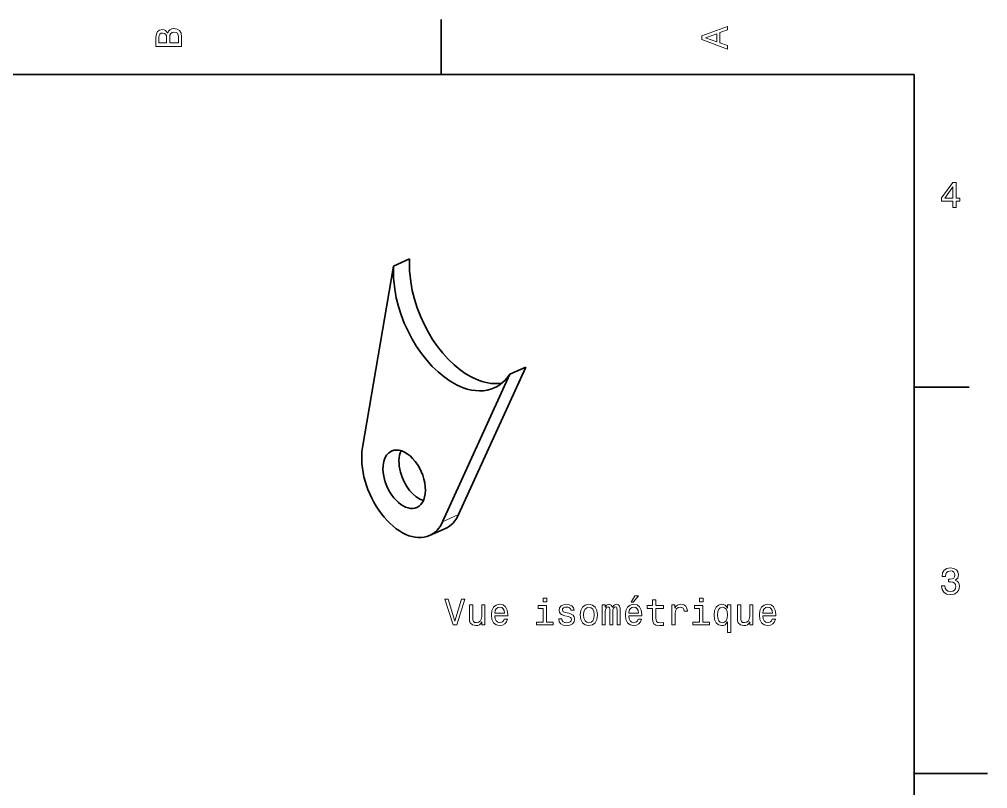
# Model space of a CAD drawing. Extents: x 0 to 297, y 0 to 210.
# Drawn here: x 165.4 to 297, y 103 to 207.5 of the extents above; entities that cross this region are included whole.
import ezdxf

# ---------------------------------------------------------------- set-up
doc = ezdxf.new("R2010")
doc.units = 0

msp = doc.modelspace()

# ---------------------------------------------------------------- linework, layer by layer
at = {"color": 7, "lineweight": 35, "ltscale": 0.1875}
for p, q in [((222.699997, 200), (222.699997, 207.5)), ((287, 157.5), (294.5, 157.5))]:
    msp.add_line(p, q, dxfattribs=at)
at = {"color": 7, "lineweight": 35}
for p, q in [((287, 200), (10, 200)), ((287, 10), (287, 200)), ((212.021881, 149.291733), (216.241852, 173.974411)), ((234.228622, 160.240448), (225.086578, 140.194809)), ((232.052109, 159.262421), (222.910065, 139.216797))]:
    msp.add_line(p, q, dxfattribs=at)
at = {"color": 7, "lineweight": 35, "ltscale": 0.059654}
for p, q in [((216.241852, 173.974411), (218.418365, 174.952423)), ((232.052109, 159.262421), (234.228622, 160.240448)), ((223.308395, 138.316055), (221.131882, 137.338043))]:
    msp.add_line(p, q, dxfattribs=at)
at = {"color": 7, "lineweight": 13, "ltscale": 0.059654}
msp.add_line((225.086578, 140.194809), (222.910065, 139.216797), dxfattribs=at)
at = {"color": 7, "lineweight": 35, "ltscale": 0.25}
msp.add_line((287, 105), (297, 105), dxfattribs=at)
at = {"color": 7, "lineweight": 13}
for points in [[(185.542007, 205.630417), (185.249496, 205.983429), (185.052811, 206.074219), (184.81073, 206.104477), (184.432495, 206.03891), (184.160156, 205.842224), (183.993729, 205.524506), (183.933212, 205.080704), (183.933212, 203.835022), (187.433212, 203.835022), (187.433212, 205.151306), (187.36261, 205.620331), (187.155838, 205.968307), (186.828018, 206.185165), (186.384216, 206.260818), (186.08667, 206.215424), (185.839554, 206.094391), (185.65799, 205.897705)], [(185.385666, 204.984879), (185.385666, 204.298996), (184.351807, 204.298996), (184.351807, 205.025223), (184.382065, 205.297562), (184.472839, 205.489197), (184.629181, 205.605194), (184.86116, 205.645538), (185.093155, 205.600143), (185.254532, 205.479111), (185.355408, 205.272339)], [(187.014618, 205.095825), (187.014618, 204.298996), (185.809296, 204.298996), (185.809296, 205.050446), (185.844589, 205.368164), (185.9505, 205.595108), (186.132065, 205.731277), (186.394302, 205.776657), (186.671692, 205.731277), (186.863327, 205.605194), (186.979324, 205.393372)], [(261.633209, 203.466858), (261.633209, 203.930847), (260.604401, 204.298996), (260.604401, 205.695969), (261.633209, 206.064133), (261.633209, 206.538193), (258.128174, 205.257217), (258.128174, 204.742798)], [(260.17572, 204.460388), (258.632477, 205), (260.17572, 205.539627)], [(292.277374, 181.916794), (292.731262, 181.916794), (292.731262, 182.784225), (293.23056, 182.784225), (293.23056, 183.187683), (292.731262, 183.187683), (292.731262, 185.341141), (292.272339, 185.341141), (290.739197, 183.228027), (290.739197, 182.784225), (292.277374, 182.784225)], [(291.162842, 183.187683), (292.277374, 184.756134), (292.277374, 183.187683)], [(290.729126, 130.51622), (290.729126, 130.480911), (290.809814, 129.996765), (291.046844, 129.633652), (291.420044, 129.401657), (291.914276, 129.315933), (292.438782, 129.401657), (292.832153, 129.623566), (293.08429, 129.976593), (293.175079, 130.430481), (293.134735, 130.728027), (293.023773, 130.970108), (292.842224, 131.156708), (292.600159, 131.292877), (292.927948, 131.565216), (293.043945, 131.998932), (292.968292, 132.392303), (292.751434, 132.68985), (292.398407, 132.87645), (291.914276, 132.942017), (291.460388, 132.861313), (291.112396, 132.63942), (290.885468, 132.286392), (290.809814, 131.817368), (290.809814, 131.782074), (291.258636, 131.782074), (291.299011, 132.104828), (291.430115, 132.336823), (291.641937, 132.478027), (291.939484, 132.528473), (292.201721, 132.488113), (292.393372, 132.382217), (292.509369, 132.210739), (292.554749, 131.97876), (292.509369, 131.731628), (292.388336, 131.565216), (292.176514, 131.46434), (291.889069, 131.434082), (291.692383, 131.439133), (291.692383, 131.04071), (291.939484, 131.050797), (292.257202, 131.005417), (292.494232, 130.884369), (292.635468, 130.687683), (292.685883, 130.430481), (292.630402, 130.13797), (292.484161, 129.921112), (292.252167, 129.784943), (291.944519, 129.739563), (291.626801, 129.789993), (291.394806, 129.941284), (291.248566, 130.183365), (291.193085, 130.51622)], [(248.526459, 128.278671), (248.82402, 128.278671), (249.525024, 129.136032), (249.030792, 129.136032)], [(225.463791, 128.707352), (224.586258, 125.726807), (223.683533, 128.707352), (223.204422, 128.707352), (224.334106, 125.202309), (224.838425, 125.202309), (225.942886, 128.707352)], [(228.666229, 127.910522), (228.222427, 127.910522), (228.222427, 126.347122), (228.171997, 125.984009), (228.025742, 125.721764), (227.798798, 125.560379), (227.501251, 125.509949), (227.264221, 125.550293), (227.112915, 125.671326), (227.027191, 125.878098), (227.007019, 126.170609), (227.007019, 127.910522), (226.563202, 127.910522), (226.563202, 126.130264), (226.578339, 125.772194), (226.674164, 125.47464), (226.966675, 125.202309), (227.435684, 125.106491), (227.687851, 125.141792), (227.904709, 125.232567), (228.091309, 125.388908), (228.242599, 125.615852), (228.242599, 125.202309), (228.666229, 125.202309)], [(230.002686, 126.427811), (231.777908, 126.427811), (231.782944, 126.634583), (231.702255, 127.214554), (231.480362, 127.648277), (231.127335, 127.910522), (230.65831, 128.006348), (230.199371, 127.905479), (229.846344, 127.623055), (229.6194, 127.164124), (229.538712, 126.558937), (229.614365, 125.938622), (229.841309, 125.484726), (230.189285, 125.202309), (230.643188, 125.106491), (231.03656, 125.17205), (231.359314, 125.343521), (231.596344, 125.615852), (231.732513, 125.978966), (231.293762, 125.978966), (231.202972, 125.777237), (231.071854, 125.625938), (230.698654, 125.504906), (230.411194, 125.560379), (230.194336, 125.736893), (230.053116, 126.024353), (230.002686, 126.412682)], [(237.04303, 125.575508), (237.04303, 127.81974), (235.903259, 127.81974), (235.903259, 127.441505), (236.599228, 127.441505), (236.599228, 125.575508), (235.691452, 125.575508), (235.691452, 125.202309), (237.960907, 125.202309), (237.960907, 125.575508)], [(237.058167, 128.823349), (236.589142, 128.823349), (236.589142, 128.319031), (237.058167, 128.319031)], [(240.048798, 126.780838), (239.620132, 126.881706), (239.302399, 126.997696), (239.196503, 127.234726), (239.226761, 127.401154), (239.332657, 127.522194), (239.504135, 127.597839), (239.751251, 127.628098), (239.988281, 127.597839), (240.174881, 127.507065), (240.295914, 127.370895), (240.346344, 127.189339), (240.780075, 127.189339), (240.780075, 127.199425), (240.704422, 127.527237), (240.49765, 127.784439), (240.174881, 127.945824), (239.751251, 128.006348), (239.322571, 127.945824), (239.009888, 127.779396), (238.813202, 127.53228), (238.752686, 127.219597), (238.79808, 126.917007), (238.939285, 126.705193), (239.17128, 126.553894), (239.509171, 126.447983), (240.003418, 126.32695), (240.306, 126.200867), (240.386688, 126.100006), (240.416962, 125.948708), (240.371567, 125.762108), (240.250534, 125.620895), (240.053848, 125.530121), (239.791595, 125.499863), (239.514221, 125.530121), (239.312485, 125.636024), (239.176331, 125.807495), (239.12085, 126.044525), (238.692169, 126.044525), (238.762772, 125.641068), (238.969543, 125.348564), (239.297363, 125.17205), (239.751251, 125.106491), (240.225311, 125.17205), (240.573303, 125.348564), (240.78511, 125.630981), (240.860764, 125.999138), (240.805283, 126.316864), (240.648941, 126.533722), (240.391739, 126.674934)], [(241.627335, 126.553894), (241.708023, 125.938622), (241.940002, 125.484726), (242.308167, 125.202309), (242.802399, 125.106491), (243.291595, 125.202309), (243.65976, 125.479683), (243.891739, 125.933578), (243.977478, 126.553894), (243.891739, 127.169167), (243.65976, 127.628098), (243.291595, 127.905479), (242.802399, 128.006348), (242.308167, 127.905479), (241.940002, 127.623055), (241.708023, 127.169167)], [(244.617966, 125.202309), (245.026474, 125.202309), (245.026474, 127.012825), (245.051682, 127.285164), (245.127335, 127.48185), (245.243332, 127.597839), (245.394623, 127.643234), (245.515656, 127.602882), (245.596344, 127.502022), (245.636703, 127.330551), (245.651825, 127.103607), (245.651825, 125.202309), (246.03511, 125.202309), (246.03511, 127.012825), (246.060333, 127.280121), (246.135971, 127.476807), (246.257019, 127.597839), (246.40831, 127.643234), (246.529343, 127.602882), (246.610046, 127.502022), (246.660477, 127.103607), (246.660477, 125.202309), (247.06897, 125.202309), (247.06897, 127.073349), (247.043762, 127.461678), (246.963074, 127.759224), (246.801682, 127.940781), (246.539429, 128.006348), (246.231796, 127.905479), (245.994766, 127.612968), (245.808167, 127.900436), (245.495483, 128.006348), (245.208023, 127.905479), (245.011337, 127.623055), (245.011337, 127.910522), (244.617966, 127.910522)], [(248.218826, 126.427811), (249.994049, 126.427811), (249.999084, 126.634583), (249.918396, 127.214554), (249.696503, 127.648277), (249.343475, 127.910522), (248.874451, 128.006348), (248.415512, 127.905479), (248.062485, 127.623055), (247.835541, 127.164124), (247.754852, 126.558937), (247.830505, 125.938622), (248.057449, 125.484726), (248.405426, 125.202309), (248.859314, 125.106491), (249.252686, 125.17205), (249.575455, 125.343521), (249.812485, 125.615852), (249.948654, 125.978966), (249.509888, 125.978966), (249.419113, 125.777237), (249.287994, 125.625938), (248.914795, 125.504906), (248.627335, 125.560379), (248.410477, 125.736893), (248.269257, 126.024353), (248.218826, 126.412682)], [(251.461624, 127.441505), (251.461624, 126.084877), (251.491882, 125.646111), (251.633087, 125.343521), (251.915512, 125.167007), (252.394623, 125.106491), (252.919113, 125.131706), (252.919113, 125.514992), (252.535828, 125.484726), (252.187851, 125.525078), (252.001251, 125.651154), (251.920563, 125.862968), (251.905426, 126.160522), (251.905426, 127.441505), (252.919113, 127.441505), (252.919113, 127.81974), (251.905426, 127.81974), (251.905426, 128.611526), (251.461624, 128.611526), (251.461624, 127.81974), (250.695053, 127.81974), (250.695053, 127.441505)], [(254.06897, 125.202309), (254.512772, 125.202309), (254.512772, 126.75058), (254.558167, 127.123779), (254.694336, 127.391068), (254.916229, 127.552452), (255.213776, 127.607925), (255.435684, 127.572624), (255.602112, 127.471764), (255.702972, 127.300293), (255.738281, 127.068306), (256.187134, 127.068306), (256.126617, 127.476807), (255.960175, 127.76931), (255.6828, 127.945824), (255.304565, 128.006348), (255.047363, 127.965996), (254.825455, 127.865135), (254.628769, 127.693665), (254.472427, 127.461678), (254.472427, 127.910522), (254.06897, 127.910522)], [(258.295197, 125.575508), (258.295197, 127.81974), (257.155426, 127.81974), (257.155426, 127.441505), (257.851379, 127.441505), (257.851379, 125.575508), (256.943604, 125.575508), (256.943604, 125.202309), (259.213074, 125.202309), (259.213074, 125.575508)], [(258.310333, 128.823349), (257.841309, 128.823349), (257.841309, 128.319031), (258.310333, 128.319031)], [(261.638855, 127.491936), (261.482513, 127.71888), (261.306, 127.880264), (261.099243, 127.971039), (260.862183, 128.006348), (260.433533, 127.905479), (260.100677, 127.623055), (259.88382, 127.169167), (259.808167, 126.558937), (259.88382, 125.943665), (260.100677, 125.489769), (260.433533, 125.202309), (260.862183, 125.106491), (261.099243, 125.136749), (261.300964, 125.222481), (261.477478, 125.378822), (261.638855, 125.615852), (261.638855, 124.15332), (262.082672, 124.15332), (262.082672, 127.910522), (261.638855, 127.910522)], [(265.098511, 127.910522), (264.654694, 127.910522), (264.654694, 126.347122), (264.604279, 125.984009), (264.458008, 125.721764), (264.231079, 125.560379), (263.933533, 125.509949), (263.696503, 125.550293), (263.545197, 125.671326), (263.459473, 125.878098), (263.43927, 126.170609), (263.43927, 127.910522), (262.995483, 127.910522), (262.995483, 126.130264), (263.01062, 125.772194), (263.106445, 125.47464), (263.398926, 125.202309), (263.86795, 125.106491), (264.120117, 125.141792), (264.336975, 125.232567), (264.52359, 125.388908), (264.674866, 125.615852), (264.674866, 125.202309), (265.098511, 125.202309)], [(266.434967, 126.427811), (268.210175, 126.427811), (268.21521, 126.634583), (268.134521, 127.214554), (267.912628, 127.648277), (267.559601, 127.910522), (267.090576, 128.006348), (266.631653, 127.905479), (266.278625, 127.623055), (266.051666, 127.164124), (265.970978, 126.558937), (266.046631, 125.938622), (266.27359, 125.484726), (266.621552, 125.202309), (267.075439, 125.106491), (267.468811, 125.17205), (267.791595, 125.343521), (268.028625, 125.615852), (268.164795, 125.978966), (267.726013, 125.978966), (267.635254, 125.777237), (267.50412, 125.625938), (267.13092, 125.504906), (266.843475, 125.560379), (266.626617, 125.736893), (266.485382, 126.024353), (266.434967, 126.412682)], [(230.002686, 126.80101), (230.058167, 127.148994), (230.194336, 127.406197), (230.401108, 127.562538), (230.673447, 127.618011), (230.940735, 127.562538), (231.147507, 127.406197), (231.27359, 127.148994), (231.31897, 126.80101)], [(242.081223, 126.558937), (242.126617, 127.012825), (242.267822, 127.340637), (242.494766, 127.542366), (242.802399, 127.612968), (243.104996, 127.542366), (243.33194, 127.34568), (243.473145, 127.012825), (243.52359, 126.558937), (243.473145, 126.100006), (243.33194, 125.767151), (243.104996, 125.565422), (242.802399, 125.499863), (242.494766, 125.565422), (242.267822, 125.767151), (242.126617, 126.100006)], [(248.218826, 126.80101), (248.274307, 127.148994), (248.410477, 127.406197), (248.617249, 127.562538), (248.889587, 127.618011), (249.156876, 127.562538), (249.363647, 127.406197), (249.489716, 127.148994), (249.53511, 126.80101)], [(260.262054, 126.558937), (260.307434, 127.007782), (260.448669, 127.335594), (260.660461, 127.537323), (260.937836, 127.607925), (261.230347, 127.537323), (261.452271, 127.340637), (261.583374, 127.012825), (261.63382, 126.558937), (261.583374, 126.100006), (261.452271, 125.772194), (261.230347, 125.570465), (260.937836, 125.504906), (260.660461, 125.570465), (260.448669, 125.772194), (260.307434, 126.105049)], [(266.434967, 126.80101), (266.490448, 127.148994), (266.626617, 127.406197), (266.833374, 127.562538), (267.105713, 127.618011), (267.373016, 127.562538), (267.579773, 127.406197), (267.705872, 127.148994), (267.751251, 126.80101)]]:
    msp.add_lwpolyline(points, close=True, dxfattribs=at)
at = {"color": 7, "lineweight": 35}
for centre in [(230.575104, 173.146179), (232.751617, 174.124191)]:
    msp.add_arc(centre, 14.357435, 176.692868, 184.465204, dxfattribs=at)
for centre, major_axis, ratio, start_param, end_param in [((226.997086, 169.834198), (5.108704, -11.434067), 0.605378, 4.1771091856, 5.7478900534), ((224.820572, 168.856171), (5.108704, -11.434067), 0.605378, 4.1771091856, 5.7478900534), ((227.00351, 169.803558), (5.105179, -11.402023), 0.605993, 5.746752386, 6.1256773716), ((224.822708, 168.849442), (5.10675, -11.42717), 0.605571, 0.0012374993, 0.3626302817), ((224.821518, 168.850388), (5.108261, -11.427979), 0.605482, 5.7476739371, 6.2843764854), ((217.688904, 145.000031), (-3.442917, 7.662003), 0.606104, 0.7339290377, 3.141602577), ((217.688904, 145.000031), (-1.721466, 3.830994), 0.606104, 0.0000217434, 1.3122685645), ((217.688904, 145.000031), (-1.721466, 3.830994), 0.606104, 3.141614397, 6.2832070506), ((219.865417, 145.978043), (-1.721466, 3.830994), 0.606104, 0.4879960569, 1.3122685645), ((217.688904, 145.000031), (-1.721466, 3.830994), 0.606104, 1.3122685645, 3.141614397), ((219.865417, 145.978043), (-1.721466, 3.830994), 0.606104, 1.3122685645, 2.6536046963), ((219.865417, 145.978043), (-3.442917, 7.662003), 0.606104, 3.141602577, 3.6306961099), ((217.688904, 145.000031), (-3.442917, 7.662003), 0.606104, 3.141602577, 3.6306961099)]:
    msp.add_ellipse(centre, major_axis=major_axis, ratio=ratio, start_param=start_param, end_param=end_param, dxfattribs=at)

doc.saveas('drawing.dxf')
